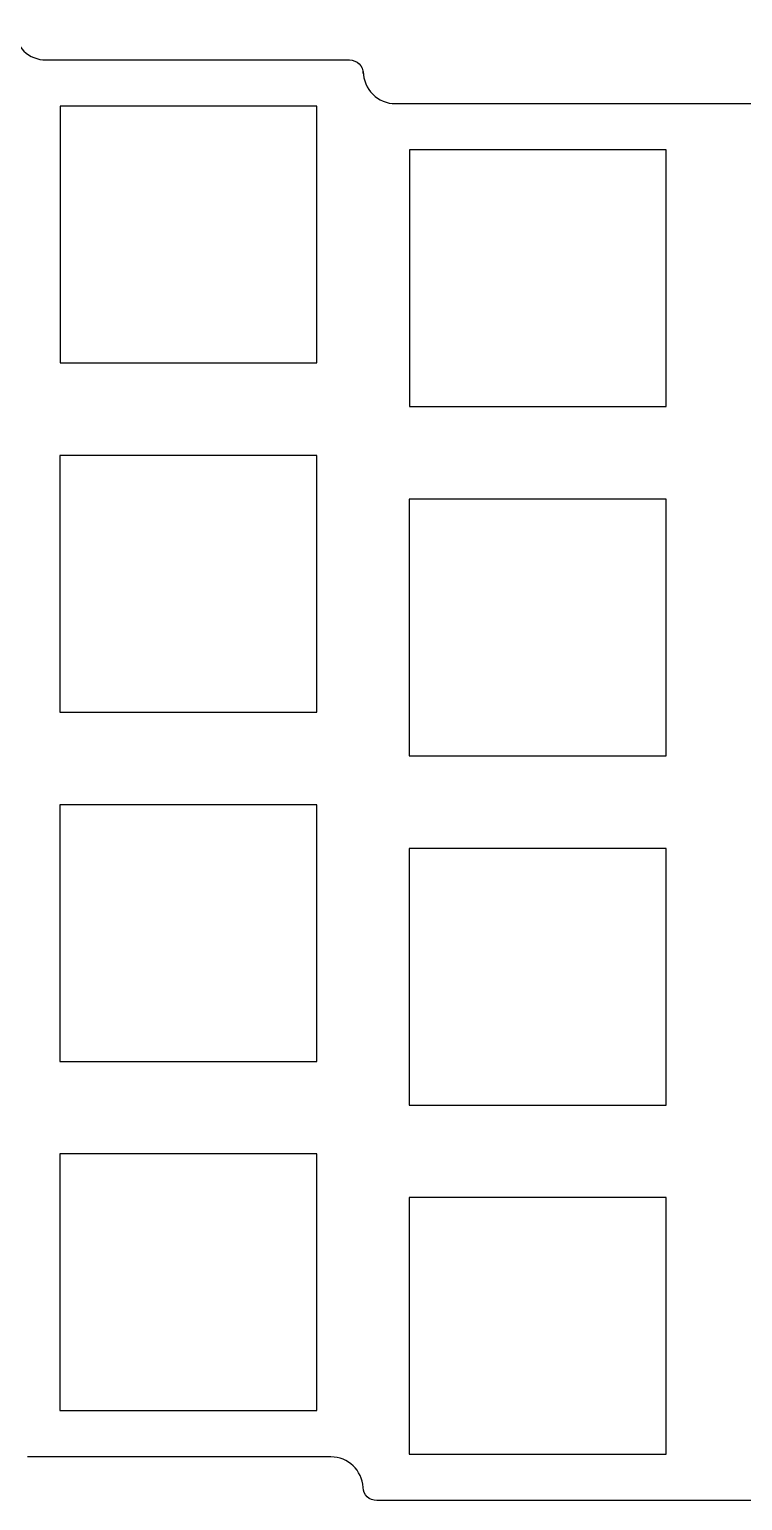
# Model space of a CAD drawing. Header units: millimetres. Extents: x -54 to 301, y 70 to 207.
# Drawn here: x 213.3 to 252.2, y 100.7 to 180.9 of the extents above; entities that cross this region are included whole.
import ezdxf

# ---------------------------------------------------------------- set-up
doc = ezdxf.new("R2010")
doc.units = ezdxf.units.MM
doc.header["$MEASUREMENT"] = 0

msp = doc.modelspace()

# ---------------------------------------------------------------- linework, layer by layer
msp.add_lwpolyline([(212.43244, 180.91027, 0.40040839), (214.18051, 179.24316), (230.73048, 179.24348, -0.41170678), (231.48047, 178.49992), (231.4805, 178.61164, 0.41421635), (233.23051, 176.86164), (268.8143, 176.86198, -0.41421635), (269.56431, 176.11198), (269.56431, 101.41264), (269.56427, 101.41264, -0.41421356), (268.81427, 100.66264), (232.21448, 100.66264, -0.40230493), (231.46511, 101.38202, 0.39950709), (229.71734, 103.04374), (213.1645, 103.04374, -0.41421356)], format="xyb")
for points in [[(214.95516, 176.71925), (214.95516, 162.71855), (228.95516, 162.71855), (228.95516, 176.71925)], [(234.00518, 160.33722), (248.00518, 160.33722), (248.00518, 174.33792), (234.00518, 174.33792)], [(228.93946, 157.66916), (214.93946, 157.66916), (214.93946, 143.66846), (228.93946, 143.66846)], [(233.98934, 141.28702), (247.98934, 141.28702), (247.98934, 155.28773), (233.98934, 155.28773)], [(228.9395, 138.61925), (214.9395, 138.61925), (214.9395, 124.61819), (228.9395, 124.61819)], [(233.98952, 122.23669), (247.98952, 122.23669), (247.98952, 136.23774), (233.98952, 136.23774)], [(214.93967, 105.56856), (228.93967, 105.56856), (228.93967, 119.56856), (214.93967, 119.56856)], [(247.98948, 103.18691), (247.98948, 117.18797), (233.98948, 117.18797), (233.98948, 103.18691)]]:
    msp.add_lwpolyline(points, close=True)

doc.saveas('drawing.dxf')
